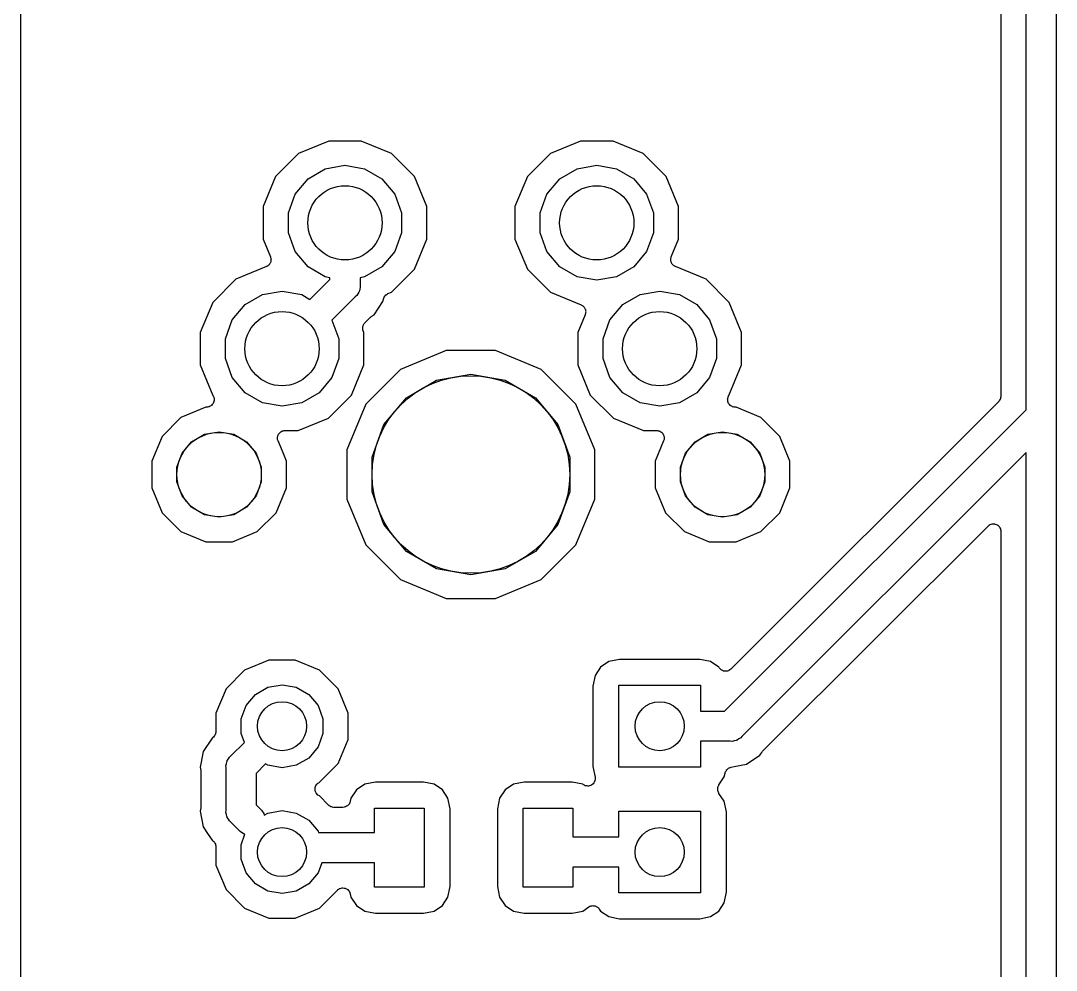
# Model space of a CAD drawing. Extents: x 24 to 196, y -189 to -31.
# Drawn here: x 63.31 to 84.2, y -113.22 to -94.05 of the extents above; entities that cross this region are included whole.
import ezdxf

# ---------------------------------------------------------------- set-up
doc = ezdxf.new("R2010")
doc.units = 0
doc.header["$MEASUREMENT"] = 0
doc.layers.add('BLACK', color=7, linetype='CONTINUOUS')

msp = doc.modelspace()

# ---------------------------------------------------------------- linework, layer by layer
at = {"layer": 'BLACK', "linetype": 'CONTINUOUS'}
for p, q in [((63.3095, -119.277), (63.3095, -35.7874)), ((84.2048, -64.1713), (84.2048, -120.669)), ((83.5952, -101.904), (83.5952, -83.7164)), ((83.0872, -85.3107), (83.0872, -101.631)), ((69.5241, -96.4819), (68.9173, -96.7332)), ((70.1809, -96.4819), (69.5241, -96.4819)), ((70.7878, -96.7332), (70.1809, -96.4819)), ((74.6041, -96.4819), (73.9973, -96.7332)), ((75.2609, -96.4819), (74.6041, -96.4819)), ((75.8678, -96.7332), (75.2609, -96.4819)), ((68.9173, -96.7332), (68.4529, -97.1977)), ((71.2522, -97.1977), (70.7878, -96.7332)), ((73.9973, -96.7332), (73.5329, -97.1977)), ((76.3322, -97.1977), (75.8678, -96.7332)), ((69.1065, -97.2438), (69.4556, -97.0423)), ((69.4556, -97.0423), (69.8525, -96.9723)), ((69.8525, -96.9723), (70.2495, -97.0423)), ((70.2495, -97.0423), (70.5986, -97.2438)), ((74.1865, -97.2438), (74.5356, -97.0423)), ((74.5356, -97.0423), (74.9325, -96.9723)), ((74.9325, -96.9723), (75.3295, -97.0423)), ((75.3295, -97.0423), (75.6786, -97.2438)), ((68.4529, -97.1977), (68.2015, -97.8045)), ((68.8474, -97.5526), (69.1065, -97.2438)), ((70.5986, -97.2438), (70.8577, -97.5526)), ((71.5035, -97.8045), (71.2522, -97.1977)), ((73.5329, -97.1977), (73.2815, -97.8045)), ((73.9274, -97.5526), (74.1865, -97.2438)), ((75.6786, -97.2438), (75.9377, -97.5526)), ((76.5835, -97.8045), (76.3322, -97.1977)), ((68.7095, -97.9314), (68.8474, -97.5526)), ((70.8577, -97.5526), (70.9955, -97.9314)), ((73.7895, -97.9314), (73.9274, -97.5526)), ((75.9377, -97.5526), (76.0755, -97.9314)), ((68.2015, -97.8045), (68.2015, -98.4613)), ((68.7095, -98.3344), (68.7095, -97.9314)), ((70.9955, -97.9314), (70.9955, -98.3344)), ((71.5035, -98.4613), (71.5035, -97.8045)), ((73.2815, -97.8045), (73.2815, -98.4613)), ((73.7895, -98.3344), (73.7895, -97.9314)), ((76.0755, -97.9314), (76.0755, -98.3344)), ((76.5835, -98.4613), (76.5835, -97.8045)), ((68.8474, -98.7132), (68.7095, -98.3344)), ((70.9955, -98.3344), (70.8577, -98.7132)), ((73.9274, -98.7132), (73.7895, -98.3344)), ((76.0755, -98.3344), (75.9377, -98.7132)), ((68.2015, -98.4613), (68.3491, -98.8176)), ((71.2522, -99.0681), (71.5035, -98.4613)), ((73.2815, -98.4613), (73.5329, -99.0681)), ((76.436, -98.8176), (76.5835, -98.4613)), ((68.3491, -98.8176), (68.352, -98.8306)), ((68.352, -98.8306), (68.3571, -98.8429)), ((69.1065, -99.022), (68.8474, -98.7132)), ((70.8577, -98.7132), (70.5986, -99.022)), ((74.1865, -99.022), (73.9274, -98.7132)), ((75.9377, -98.7132), (75.6786, -99.022)), ((76.428, -98.8429), (76.4331, -98.8306)), ((76.4331, -98.8306), (76.436, -98.8176)), ((68.2666, -99.0167), (67.6473, -99.2732)), ((68.2779, -99.0096), (68.2666, -99.0167)), ((68.2902, -99.0045), (68.2779, -99.0096)), ((68.3, -98.9954), (68.2902, -99.0045)), ((68.3113, -98.9883), (68.3, -98.9954)), ((68.3194, -98.9777), (68.3113, -98.9883)), ((68.3292, -98.9687), (68.3194, -98.9777)), ((68.3354, -98.9569), (68.3292, -98.9687)), ((68.3435, -98.9463), (68.3354, -98.9569)), ((68.3475, -98.9336), (68.3435, -98.9463)), ((68.3537, -98.9217), (68.3475, -98.9336)), ((68.3554, -98.9085), (68.3537, -98.9217)), ((68.3594, -98.8958), (68.3554, -98.9085)), ((68.3571, -98.8429), (68.3577, -98.8563)), ((68.3577, -98.8563), (68.3606, -98.8693)), ((68.3606, -98.8693), (68.3588, -98.8825)), ((68.3588, -98.8825), (68.3594, -98.8958)), ((69.4556, -99.2235), (69.1065, -99.022)), ((70.5986, -99.022), (70.2495, -99.2235)), ((74.5356, -99.2235), (74.1865, -99.022)), ((75.6786, -99.022), (75.3295, -99.2235)), ((76.4245, -98.8693), (76.4274, -98.8563)), ((76.4262, -98.8825), (76.4245, -98.8693)), ((76.4257, -98.8958), (76.4262, -98.8825)), ((76.4297, -98.9085), (76.4257, -98.8958)), ((76.4274, -98.8563), (76.428, -98.8429)), ((76.4314, -98.9217), (76.4297, -98.9085)), ((76.4376, -98.9336), (76.4314, -98.9217)), ((76.4416, -98.9463), (76.4376, -98.9336)), ((76.4497, -98.9569), (76.4416, -98.9463)), ((76.4559, -98.9687), (76.4497, -98.9569)), ((76.4657, -98.9777), (76.4559, -98.9687)), ((76.4738, -98.9883), (76.4657, -98.9777)), ((76.485, -98.9954), (76.4738, -98.9883)), ((76.4949, -99.0045), (76.485, -98.9954)), ((76.5072, -99.0096), (76.4949, -99.0045)), ((76.5184, -99.0167), (76.5072, -99.0096)), ((77.1378, -99.2732), (76.5184, -99.0167)), ((69.5477, -99.2398), (69.4556, -99.2235)), ((69.5477, -99.2766), (69.5477, -99.2398)), ((70.2495, -99.2235), (70.1573, -99.2398)), ((70.1573, -99.2398), (70.1573, -99.3896)), ((70.7878, -99.5326), (71.2522, -99.0681)), ((73.5329, -99.0681), (73.9973, -99.5326)), ((74.9325, -99.2935), (74.5356, -99.2235)), ((75.3295, -99.2235), (74.9325, -99.2935)), ((67.6473, -99.2732), (67.1829, -99.7377)), ((69.146, -99.6784), (69.5477, -99.2766)), ((70.1609, -99.4299), (70.1504, -99.4689)), ((70.1573, -99.3896), (70.1609, -99.4299)), ((77.6022, -99.7377), (77.1378, -99.2732)), ((67.8365, -99.7838), (68.1856, -99.5823)), ((68.1856, -99.5823), (68.5825, -99.5123)), ((68.5825, -99.5123), (68.9795, -99.5823)), ((68.9795, -99.5823), (69.146, -99.6784)), ((70.0587, -99.6278), (69.5893, -100.097)), ((70.0896, -99.6018), (70.0587, -99.6278)), ((70.1098, -99.5668), (70.0896, -99.6018)), ((70.133, -99.5337), (70.1098, -99.5668)), ((70.1366, -99.5205), (70.133, -99.5337)), ((70.1434, -99.5088), (70.1366, -99.5205)), ((70.1504, -99.4689), (70.1434, -99.5088)), ((70.6277, -99.6722), (70.6355, -99.6521)), ((70.6355, -99.6521), (70.642, -99.6315)), ((70.642, -99.6315), (70.6451, -99.6275)), ((70.6451, -99.6275), (70.6469, -99.6228)), ((70.6469, -99.6228), (70.6611, -99.6066)), ((70.6611, -99.6066), (70.6742, -99.5895)), ((70.6742, -99.5895), (70.6785, -99.5868)), ((70.6785, -99.5868), (70.6818, -99.583)), ((70.6818, -99.583), (70.7007, -99.5727)), ((70.7007, -99.5727), (70.7189, -99.5611)), ((70.7189, -99.5611), (70.7878, -99.5326)), ((73.9973, -99.5326), (74.6166, -99.7891)), ((75.4565, -99.7838), (75.8056, -99.5823)), ((75.8056, -99.5823), (76.2025, -99.5123)), ((76.2025, -99.5123), (76.5995, -99.5823)), ((76.5995, -99.5823), (76.9486, -99.7838)), ((67.1829, -99.7377), (66.9315, -100.344)), ((67.5774, -100.093), (67.8365, -99.7838)), ((70.4385, -99.9889), (70.6182, -99.72)), ((70.6182, -99.72), (70.6277, -99.6722)), ((74.6166, -99.7891), (74.6279, -99.7962)), ((74.6279, -99.7962), (74.6402, -99.8013)), ((74.6402, -99.8013), (74.65, -99.8104)), ((74.65, -99.8104), (74.6613, -99.8175)), ((74.6613, -99.8175), (74.6694, -99.8281)), ((74.6694, -99.8281), (74.6792, -99.8371)), ((74.6792, -99.8371), (74.6854, -99.8489)), ((74.6854, -99.8489), (74.6935, -99.8595)), ((74.6935, -99.8595), (74.6975, -99.8722)), ((74.6975, -99.8722), (74.7037, -99.8841)), ((75.1974, -100.093), (75.4565, -99.7838)), ((76.9486, -99.7838), (77.2077, -100.093)), ((77.8535, -100.344), (77.6022, -99.7377)), ((70.2548, -100.15), (70.3601, -100.045)), ((70.3601, -100.045), (70.3723, -100.036)), ((70.3723, -100.036), (70.3832, -100.026)), ((70.3832, -100.026), (70.4385, -99.9889)), ((74.6991, -99.9882), (74.5515, -100.344)), ((74.702, -99.9752), (74.6991, -99.9882)), ((74.7071, -99.9629), (74.702, -99.9752)), ((74.7037, -99.8841), (74.7054, -99.8973)), ((74.7054, -99.8973), (74.7094, -99.91)), ((74.7077, -99.9495), (74.7071, -99.9629)), ((74.7106, -99.9365), (74.7077, -99.9495)), ((74.7094, -99.91), (74.7088, -99.9233)), ((74.7088, -99.9233), (74.7106, -99.9365)), ((67.4395, -100.471), (67.5774, -100.093)), ((69.5893, -100.097), (69.7255, -100.471)), ((70.2103, -100.264), (70.2117, -100.255)), ((70.2139, -100.281), (70.2103, -100.264)), ((70.2108, -100.245), (70.2151, -100.228)), ((70.2117, -100.255), (70.2108, -100.245)), ((70.2154, -100.297), (70.2139, -100.281)), ((70.2151, -100.228), (70.2173, -100.212)), ((70.2196, -100.306), (70.2154, -100.297)), ((70.2173, -100.212), (70.2219, -100.203)), ((70.2219, -100.203), (70.2245, -100.193)), ((70.2245, -100.193), (70.234, -100.18)), ((70.234, -100.18), (70.2417, -100.165)), ((70.2417, -100.165), (70.2491, -100.158)), ((70.2491, -100.158), (70.2548, -100.15)), ((75.0595, -100.471), (75.1974, -100.093)), ((77.2077, -100.093), (77.3455, -100.471)), ((66.9315, -100.344), (66.9315, -101.001)), ((67.4395, -100.874), (67.4395, -100.471)), ((69.7255, -100.471), (69.7255, -100.874)), ((70.2218, -100.316), (70.2196, -100.306)), ((70.2335, -100.344), (70.2218, -100.316)), ((70.2335, -101.001), (70.2335, -100.344)), ((74.5515, -100.344), (74.5515, -101.001)), ((75.0595, -100.874), (75.0595, -100.471)), ((77.3455, -100.471), (77.3455, -100.874)), ((77.8535, -101.001), (77.8535, -100.344)), ((71.8949, -100.711), (70.9753, -101.092)), ((72.8902, -100.711), (71.8949, -100.711)), ((73.8098, -101.092), (72.8902, -100.711)), ((67.5774, -101.253), (67.4395, -100.874)), ((69.7255, -100.874), (69.5877, -101.253)), ((75.1974, -101.253), (75.0595, -100.874)), ((77.3455, -100.874), (77.2077, -101.253)), ((66.9315, -101.001), (67.1873, -101.619)), ((69.9822, -101.608), (70.2335, -101.001)), ((70.9753, -101.092), (70.2715, -101.796)), ((74.5135, -101.796), (73.8098, -101.092)), ((74.5515, -101.001), (74.8029, -101.608)), ((77.5977, -101.619), (77.8535, -101.001)), ((67.8365, -101.562), (67.5774, -101.253)), ((69.5877, -101.253), (69.3286, -101.562)), ((71.0911, -101.662), (71.7001, -101.31)), ((71.7001, -101.31), (72.3925, -101.188)), ((72.3925, -101.188), (73.085, -101.31)), ((73.085, -101.31), (73.694, -101.662)), ((75.4565, -101.562), (75.1974, -101.253)), ((77.2077, -101.253), (76.9486, -101.562)), ((67.1873, -101.619), (67.1928, -101.625)), ((67.1928, -101.625), (67.1951, -101.632)), ((67.1996, -101.759), (67.1928, -101.778)), ((67.1951, -101.632), (67.199, -101.637)), ((67.199, -101.637), (67.2041, -101.656)), ((67.2081, -101.741), (67.1996, -101.759)), ((67.2041, -101.656), (67.2109, -101.675)), ((67.2086, -101.734), (67.2081, -101.741)), ((67.2109, -101.728), (67.2086, -101.734)), ((67.2109, -101.675), (67.2109, -101.682)), ((67.2109, -101.682), (67.2127, -101.688)), ((67.2127, -101.688), (67.2109, -101.708)), ((67.2109, -101.708), (67.2109, -101.728)), ((68.1856, -101.764), (67.8365, -101.562)), ((69.3286, -101.562), (68.9795, -101.764)), ((69.5178, -102.073), (69.9822, -101.608)), ((70.6391, -102.201), (71.0911, -101.662)), ((73.694, -101.662), (74.1459, -102.201)), ((74.8029, -101.608), (75.2673, -102.073)), ((75.8056, -101.764), (75.4565, -101.562)), ((76.9486, -101.562), (76.5995, -101.764)), ((77.5724, -101.688), (77.5741, -101.682)), ((77.5741, -101.708), (77.5724, -101.688)), ((77.5741, -101.675), (77.581, -101.656)), ((77.5741, -101.682), (77.5741, -101.675)), ((77.5741, -101.728), (77.5741, -101.708)), ((77.5764, -101.734), (77.5741, -101.728)), ((77.577, -101.741), (77.5764, -101.734)), ((77.5854, -101.759), (77.577, -101.741)), ((77.581, -101.656), (77.5861, -101.637)), ((77.5923, -101.778), (77.5854, -101.759)), ((77.5861, -101.637), (77.59, -101.632)), ((77.59, -101.632), (77.5923, -101.625)), ((77.5923, -101.625), (77.5977, -101.619)), ((83.0426, -101.739), (77.64, -107.141)), ((83.0464, -101.733), (83.0426, -101.739)), ((83.0515, -101.729), (83.0464, -101.733)), ((83.0615, -101.711), (83.0515, -101.729)), ((83.0729, -101.695), (83.0615, -101.711)), ((83.0747, -101.689), (83.0729, -101.695)), ((83.078, -101.683), (83.0747, -101.689)), ((83.0815, -101.663), (83.078, -101.683)), ((83.0866, -101.644), (83.0815, -101.663)), ((83.0872, -101.631), (83.086, -101.637)), ((83.086, -101.637), (83.0866, -101.644)), ((67.0422, -101.854), (66.5428, -102.061)), ((67.0608, -101.854), (67.0422, -101.854)), ((67.0805, -101.851), (67.0608, -101.854)), ((67.1003, -101.849), (67.0805, -101.851)), ((67.1064, -101.846), (67.1003, -101.849)), ((67.113, -101.845), (67.1064, -101.846)), ((67.1302, -101.835), (67.113, -101.845)), ((67.1483, -101.826), (67.1302, -101.835)), ((67.153, -101.822), (67.1483, -101.826)), ((67.1588, -101.818), (67.153, -101.822)), ((67.1716, -101.803), (67.1588, -101.818)), ((67.1857, -101.789), (67.1716, -101.803)), ((67.1885, -101.783), (67.1857, -101.789)), ((67.1928, -101.778), (67.1885, -101.783)), ((68.5825, -101.834), (68.1856, -101.764)), ((68.9795, -101.764), (68.5825, -101.834)), ((70.2715, -101.796), (69.8906, -102.715)), ((74.8944, -102.715), (74.5135, -101.796)), ((76.2025, -101.834), (75.8056, -101.764)), ((76.5995, -101.764), (76.2025, -101.834)), ((77.5114, -107.988), (83.5952, -101.904)), ((77.5966, -101.783), (77.5923, -101.778)), ((77.5994, -101.789), (77.5966, -101.783)), ((77.6135, -101.803), (77.5994, -101.789)), ((77.6263, -101.818), (77.6135, -101.803)), ((77.6321, -101.822), (77.6263, -101.818)), ((77.6368, -101.826), (77.6321, -101.822)), ((77.6549, -101.835), (77.6368, -101.826)), ((77.6721, -101.845), (77.6549, -101.835)), ((77.6787, -101.846), (77.6721, -101.845)), ((77.6848, -101.849), (77.6787, -101.846)), ((77.7046, -101.851), (77.6848, -101.849)), ((77.7242, -101.854), (77.7046, -101.851)), ((77.7428, -101.854), (77.7242, -101.854)), ((78.2423, -102.061), (77.7428, -101.854)), ((66.5428, -102.061), (66.1605, -102.443)), ((68.9109, -102.324), (69.5178, -102.073)), ((75.2673, -102.073), (75.8741, -102.324)), ((78.6246, -102.443), (78.2423, -102.061)), ((67.017, -102.401), (67.3125, -102.349)), ((67.3125, -102.349), (67.6081, -102.401)), ((68.5177, -102.392), (68.5223, -102.384)), ((68.5223, -102.384), (68.5346, -102.372)), ((68.5346, -102.372), (68.5453, -102.36)), ((68.5453, -102.36), (68.554, -102.355)), ((68.554, -102.355), (68.5614, -102.348)), ((68.5614, -102.348), (68.5767, -102.341)), ((68.5767, -102.341), (68.5911, -102.333)), ((68.5911, -102.333), (68.601, -102.331)), ((68.601, -102.331), (68.6103, -102.328)), ((68.6103, -102.328), (68.6269, -102.327)), ((68.6269, -102.327), (68.6432, -102.324)), ((68.6432, -102.324), (68.9109, -102.324)), ((70.3986, -102.861), (70.6391, -102.201)), ((74.1459, -102.201), (74.3864, -102.861)), ((75.8741, -102.324), (76.1418, -102.324)), ((76.1418, -102.324), (76.1582, -102.327)), ((76.1582, -102.327), (76.1748, -102.328)), ((76.1748, -102.328), (76.1841, -102.331)), ((76.1841, -102.331), (76.194, -102.333)), ((76.194, -102.333), (76.2084, -102.341)), ((76.2084, -102.341), (76.2237, -102.348)), ((76.2237, -102.348), (76.2311, -102.355)), ((76.2311, -102.355), (76.2398, -102.36)), ((76.2398, -102.36), (76.2505, -102.372)), ((76.2505, -102.372), (76.2627, -102.384)), ((76.2627, -102.384), (76.2674, -102.392)), ((77.177, -102.401), (77.4725, -102.349)), ((77.4725, -102.349), (77.7681, -102.401)), ((66.1605, -102.443), (65.9536, -102.943)), ((66.5643, -102.781), (66.7572, -102.551)), ((66.7572, -102.551), (67.017, -102.401)), ((67.6081, -102.401), (67.8679, -102.551)), ((67.8679, -102.551), (68.0608, -102.781)), ((68.491, -102.483), (68.4932, -102.466)), ((68.4932, -102.493), (68.491, -102.483)), ((68.4932, -102.45), (68.4966, -102.44)), ((68.4932, -102.466), (68.4932, -102.45)), ((68.4932, -102.503), (68.4932, -102.493)), ((68.4989, -102.518), (68.4932, -102.503)), ((68.4966, -102.44), (68.4979, -102.43)), ((68.4979, -102.43), (68.5056, -102.416)), ((68.5024, -102.535), (68.4989, -102.518)), ((68.5889, -102.743), (68.5024, -102.535)), ((68.5056, -102.416), (68.5113, -102.4)), ((68.5113, -102.4), (68.5177, -102.392)), ((76.2826, -102.535), (76.1136, -102.943)), ((76.2674, -102.392), (76.2738, -102.4)), ((76.2738, -102.4), (76.2795, -102.416)), ((76.2795, -102.416), (76.2872, -102.43)), ((76.2862, -102.518), (76.2826, -102.535)), ((76.2919, -102.503), (76.2862, -102.518)), ((76.2872, -102.43), (76.2885, -102.44)), ((76.2885, -102.44), (76.2919, -102.45)), ((76.2919, -102.45), (76.2919, -102.466)), ((76.2919, -102.466), (76.2941, -102.483)), ((76.2941, -102.483), (76.2919, -102.493)), ((76.2919, -102.493), (76.2919, -102.503)), ((76.7243, -102.781), (76.9172, -102.551)), ((76.9172, -102.551), (77.177, -102.401)), ((77.7681, -102.401), (78.0279, -102.551)), ((78.0279, -102.551), (78.2208, -102.781)), ((78.8314, -102.943), (78.6246, -102.443)), ((66.4616, -103.063), (66.5643, -102.781)), ((68.0608, -102.781), (68.1634, -103.063)), ((68.6714, -102.943), (68.5889, -102.743)), ((69.8906, -102.715), (69.8906, -103.711)), ((74.8944, -103.711), (74.8944, -102.715)), ((76.6216, -103.063), (76.7243, -102.781)), ((83.5952, -102.766), (77.8626, -108.499)), ((78.2208, -102.781), (78.3234, -103.063)), ((83.5952, -120.556), (83.5952, -102.766)), ((65.9536, -102.943), (65.9536, -103.483)), ((68.6714, -103.483), (68.6714, -102.943)), ((70.3986, -103.564), (70.3986, -102.861)), ((74.3864, -102.861), (74.3864, -103.564)), ((76.1136, -102.943), (76.1136, -103.483)), ((78.8314, -103.483), (78.8314, -102.943)), ((66.4616, -103.363), (66.4616, -103.063)), ((68.1634, -103.063), (68.1634, -103.363)), ((76.6216, -103.363), (76.6216, -103.063)), ((78.3234, -103.063), (78.3234, -103.363)), ((66.5643, -103.645), (66.4616, -103.363)), ((68.1634, -103.363), (68.0608, -103.645)), ((76.7243, -103.645), (76.6216, -103.363)), ((78.3234, -103.363), (78.2208, -103.645)), ((65.9536, -103.483), (66.1605, -103.983)), ((68.4646, -103.983), (68.6714, -103.483)), ((70.6391, -104.225), (70.3986, -103.564)), ((74.3864, -103.564), (74.1459, -104.225)), ((76.1136, -103.483), (76.3205, -103.983)), ((78.6246, -103.983), (78.8314, -103.483)), ((66.7572, -103.875), (66.5643, -103.645)), ((68.0608, -103.645), (67.8679, -103.875)), ((69.8906, -103.711), (70.2715, -104.63)), ((74.5135, -104.63), (74.8944, -103.711)), ((76.9172, -103.875), (76.7243, -103.645)), ((78.2208, -103.645), (78.0279, -103.875)), ((66.1605, -103.983), (66.5428, -104.365)), ((67.017, -104.025), (66.7572, -103.875)), ((67.3125, -104.077), (67.017, -104.025)), ((67.6081, -104.025), (67.3125, -104.077)), ((67.8679, -103.875), (67.6081, -104.025)), ((68.0823, -104.365), (68.4646, -103.983)), ((76.3205, -103.983), (76.7028, -104.365)), ((77.177, -104.025), (76.9172, -103.875)), ((77.4725, -104.077), (77.177, -104.025)), ((77.7681, -104.025), (77.4725, -104.077)), ((78.0279, -103.875), (77.7681, -104.025)), ((78.2423, -104.365), (78.6246, -103.983)), ((71.0911, -104.764), (70.6391, -104.225)), ((74.1459, -104.225), (73.694, -104.764)), ((78.2796, -108.8), (82.827, -104.253)), ((82.827, -104.253), (82.8433, -104.242)), ((82.8433, -104.242), (82.8586, -104.229)), ((82.8586, -104.229), (82.8649, -104.226)), ((82.8649, -104.226), (82.8704, -104.223)), ((82.8704, -104.223), (82.8896, -104.217)), ((82.8896, -104.217), (82.9083, -104.211)), ((82.9083, -104.211), (82.915, -104.211)), ((82.915, -104.211), (82.9215, -104.209)), ((82.9215, -104.209), (82.9413, -104.211)), ((82.9413, -104.211), (82.9613, -104.211)), ((82.9613, -104.211), (82.9676, -104.213)), ((82.9676, -104.213), (82.9742, -104.214)), ((82.9742, -104.214), (82.9923, -104.222)), ((82.9923, -104.222), (83.011, -104.229)), ((83.011, -104.229), (83.0161, -104.233)), ((83.0161, -104.233), (83.0222, -104.236)), ((83.0222, -104.236), (83.0363, -104.25)), ((83.0363, -104.25), (83.0515, -104.263)), ((83.0515, -104.263), (83.0549, -104.269)), ((66.5428, -104.365), (67.0422, -104.572)), ((67.5828, -104.572), (68.0823, -104.365)), ((76.7028, -104.365), (77.2022, -104.572)), ((77.7428, -104.572), (78.2423, -104.365)), ((83.0549, -104.269), (83.0596, -104.273)), ((83.0596, -104.273), (83.0681, -104.291)), ((83.0681, -104.291), (83.078, -104.309)), ((83.078, -104.309), (83.0792, -104.315)), ((83.0792, -104.315), (83.082, -104.321)), ((83.082, -104.321), (83.0837, -104.341)), ((83.0837, -104.341), (83.0872, -104.361)), ((83.0872, -104.361), (83.0872, -120.282)), ((67.0422, -104.572), (67.5828, -104.572)), ((70.2715, -104.63), (70.9753, -105.334)), ((73.8098, -105.334), (74.5135, -104.63)), ((77.2022, -104.572), (77.7428, -104.572)), ((71.7001, -105.115), (71.0911, -104.764)), ((73.694, -104.764), (73.085, -105.115)), ((72.3925, -105.238), (71.7001, -105.115)), ((73.085, -105.115), (72.3925, -105.238)), ((70.9753, -105.334), (71.8949, -105.715)), ((72.8902, -105.715), (73.8098, -105.334)), ((71.8949, -105.715), (72.8902, -105.715)), ((68.3173, -106.959), (67.8272, -107.162)), ((68.8478, -106.959), (68.3173, -106.959)), ((69.3379, -107.162), (68.8478, -106.959)), ((75.3921, -106.946), (75.1788, -106.989)), ((77.013, -106.946), (75.3921, -106.946)), ((77.2263, -106.989), (77.013, -106.946)), ((67.8272, -107.162), (67.4521, -107.538)), ((69.713, -107.538), (69.3379, -107.162)), ((75.0108, -107.101), (74.8985, -107.269)), ((75.1788, -106.989), (75.0108, -107.101)), ((77.3943, -107.101), (77.2263, -106.989)), ((77.4055, -107.118), (77.3943, -107.101)), ((77.4067, -107.119), (77.4055, -107.118)), ((77.4074, -107.121), (77.4067, -107.119)), ((77.425, -107.138), (77.4074, -107.121)), ((77.4421, -107.156), (77.425, -107.138)), ((77.4436, -107.157), (77.4421, -107.156)), ((77.4448, -107.158), (77.4436, -107.157)), ((77.4673, -107.169), (77.4448, -107.158)), ((77.4896, -107.18), (77.4673, -107.169)), ((77.4913, -107.18), (77.4896, -107.18)), ((77.4928, -107.181), (77.4913, -107.18)), ((77.5175, -107.183), (77.4928, -107.181)), ((77.5422, -107.185), (77.5175, -107.183)), ((77.5438, -107.185), (77.5422, -107.185)), ((77.5455, -107.185), (77.5438, -107.185)), ((77.5695, -107.179), (77.5455, -107.185)), ((77.5936, -107.173), (77.5695, -107.179)), ((77.595, -107.172), (77.5936, -107.173)), ((77.5966, -107.171), (77.595, -107.172)), ((77.6169, -107.157), (77.5966, -107.171)), ((77.6376, -107.143), (77.6169, -107.157)), ((77.6386, -107.142), (77.6376, -107.143)), ((77.64, -107.141), (77.6386, -107.142)), ((74.8985, -107.269), (74.8561, -107.482)), ((67.4521, -107.538), (67.249, -108.028)), ((68.0437, -107.651), (68.2958, -107.505)), ((68.2958, -107.505), (68.5825, -107.455)), ((68.5825, -107.455), (68.8692, -107.505)), ((68.8692, -107.505), (69.1213, -107.651)), ((69.916, -108.028), (69.713, -107.538)), ((74.8561, -107.482), (74.8561, -109.103)), ((75.377, -109.118), (75.377, -107.467)), ((75.377, -107.467), (77.028, -107.467)), ((77.028, -107.467), (77.028, -107.988)), ((67.8566, -107.874), (68.0437, -107.651)), ((69.1213, -107.651), (69.3085, -107.874)), ((67.249, -108.028), (67.249, -108.399)), ((67.757, -108.147), (67.8566, -107.874)), ((69.3085, -107.874), (69.408, -108.147)), ((69.916, -108.558), (69.916, -108.028)), ((77.028, -107.988), (77.5114, -107.988)), ((67.757, -108.438), (67.757, -108.147)), ((69.408, -108.147), (69.408, -108.438)), ((67.2407, -108.446), (67.2398, -108.451)), ((67.243, -108.441), (67.2407, -108.446)), ((67.2453, -108.42), (67.243, -108.441)), ((67.249, -108.399), (67.2453, -108.42)), ((67.8235, -108.621), (67.757, -108.438)), ((69.408, -108.438), (69.3085, -108.712)), ((67.171, -108.532), (66.9914, -108.801)), ((67.1813, -108.526), (67.171, -108.532)), ((67.1969, -108.511), (67.1813, -108.526)), ((67.2134, -108.497), (67.1969, -108.511)), ((67.2159, -108.492), (67.2134, -108.497)), ((67.2195, -108.489), (67.2159, -108.492)), ((67.2291, -108.47), (67.2195, -108.489)), ((67.2398, -108.451), (67.2291, -108.47)), ((67.5509, -108.893), (67.8235, -108.621)), ((69.713, -109.048), (69.916, -108.558)), ((77.6243, -108.598), (77.028, -108.598)), ((77.028, -108.598), (77.028, -109.118)), ((77.6646, -108.601), (77.6243, -108.598)), ((77.7037, -108.591), (77.6646, -108.601)), ((77.7435, -108.584), (77.7037, -108.591)), ((77.7553, -108.577), (77.7435, -108.584)), ((77.7684, -108.573), (77.7553, -108.577)), ((77.8016, -108.55), (77.7684, -108.573)), ((77.8366, -108.53), (77.8016, -108.55)), ((77.8626, -108.499), (77.8366, -108.53)), ((66.9914, -108.801), (66.9413, -109.053)), ((69.3085, -108.712), (69.1213, -108.935)), ((78.2236, -108.879), (78.2606, -108.824)), ((78.2606, -108.824), (78.271, -108.813)), ((78.271, -108.813), (78.2796, -108.8)), ((66.9413, -109.053), (66.9283, -109.118)), ((66.9413, -109.053), (66.9413, -109.053)), ((67.4487, -109.091), (67.4592, -109.052)), ((67.4592, -109.052), (67.4662, -109.013)), ((67.4662, -109.013), (67.473, -109.001)), ((67.473, -109.001), (67.4765, -108.988)), ((67.4765, -108.988), (67.4997, -108.954)), ((67.4997, -108.954), (67.5199, -108.919)), ((67.5199, -108.919), (67.5509, -108.893)), ((68.2515, -109.055), (68.0618, -109.245)), ((68.2958, -109.081), (68.2515, -109.055)), ((69.1213, -108.935), (68.8692, -109.081)), ((69.336, -109.425), (69.713, -109.048)), ((77.703, -109.109), (77.9548, -109.059)), ((77.9548, -109.059), (78.2236, -108.879)), ((66.9283, -109.118), (66.9413, -109.184)), ((66.9413, -109.184), (66.9416, -109.199)), ((66.9416, -109.199), (66.9442, -109.213)), ((66.9442, -109.213), (66.9442, -109.912)), ((67.4522, -109.132), (67.4487, -109.091)), ((67.4522, -109.994), (67.4522, -109.132)), ((68.0618, -109.245), (68.0618, -109.881)), ((68.5825, -109.131), (68.2958, -109.081)), ((68.8692, -109.081), (68.5825, -109.131)), ((74.8561, -109.103), (74.8991, -109.32)), ((77.028, -109.118), (75.377, -109.118)), ((77.5066, -109.317), (77.5217, -109.241)), ((77.5217, -109.241), (77.5253, -109.231)), ((77.5253, -109.231), (77.5268, -109.221)), ((77.5268, -109.221), (77.5348, -109.207)), ((77.5348, -109.207), (77.5409, -109.191)), ((77.5409, -109.191), (77.5475, -109.184)), ((77.5475, -109.184), (77.5523, -109.175)), ((77.5523, -109.175), (77.5648, -109.164)), ((77.5648, -109.164), (77.5758, -109.151)), ((77.5758, -109.151), (77.5846, -109.147)), ((77.5846, -109.147), (77.5921, -109.14)), ((77.5921, -109.14), (77.6076, -109.134)), ((77.6076, -109.134), (77.6222, -109.126)), ((77.6222, -109.126), (77.6321, -109.125)), ((77.6321, -109.125), (77.6414, -109.121)), ((77.6414, -109.121), (77.703, -109.109)), ((77.703, -109.109), (77.703, -109.109)), ((69.2642, -109.493), (69.2682, -109.487)), ((69.2682, -109.487), (69.2708, -109.481)), ((69.2708, -109.481), (69.2843, -109.466)), ((69.2843, -109.466), (69.2964, -109.451)), ((69.2964, -109.451), (69.302, -109.447)), ((69.302, -109.447), (69.3066, -109.442)), ((69.3066, -109.442), (69.3242, -109.433)), ((69.3242, -109.433), (69.336, -109.425)), ((70.2527, -109.465), (70.0847, -109.578)), ((70.466, -109.423), (70.2527, -109.465)), ((71.4359, -109.423), (70.466, -109.423)), ((71.6492, -109.465), (71.4359, -109.423)), ((71.8172, -109.578), (71.6492, -109.465)), ((73.2527, -109.465), (73.0847, -109.578)), ((73.466, -109.423), (73.2527, -109.465)), ((74.4359, -109.423), (73.466, -109.423)), ((74.6492, -109.465), (74.4359, -109.423)), ((74.665, -109.476), (74.6492, -109.465)), ((74.6832, -109.484), (74.665, -109.476)), ((74.7006, -109.494), (74.6832, -109.484)), ((74.8049, -109.491), (74.7853, -109.495)), ((74.8106, -109.488), (74.8049, -109.491)), ((74.817, -109.486), (74.8106, -109.488)), ((74.8331, -109.474), (74.817, -109.486)), ((74.8501, -109.464), (74.8331, -109.474)), ((74.8543, -109.459), (74.8501, -109.464)), ((74.8597, -109.455), (74.8543, -109.459)), ((74.8708, -109.438), (74.8597, -109.455)), ((74.8832, -109.423), (74.8708, -109.438)), ((74.8854, -109.416), (74.8832, -109.423)), ((74.8891, -109.411), (74.8854, -109.416)), ((74.8939, -109.391), (74.8891, -109.411)), ((74.9003, -109.372), (74.8939, -109.391)), ((74.8991, -109.32), (74.8995, -109.339)), ((74.8995, -109.339), (74.9017, -109.359)), ((74.9017, -109.359), (74.9001, -109.366)), ((74.9001, -109.366), (74.9003, -109.372)), ((77.3886, -109.495), (77.3945, -109.487)), ((77.3945, -109.487), (77.3986, -109.478)), ((77.3986, -109.478), (77.5066, -109.317)), ((69.2482, -109.543), (69.2503, -109.537)), ((69.2491, -109.563), (69.2482, -109.543)), ((69.2482, -109.583), (69.2491, -109.563)), ((69.2503, -109.589), (69.2482, -109.583)), ((69.2503, -109.537), (69.2505, -109.53)), ((69.2505, -109.596), (69.2503, -109.589)), ((69.2505, -109.53), (69.2582, -109.512)), ((69.2582, -109.614), (69.2505, -109.596)), ((69.2582, -109.512), (69.2642, -109.493)), ((69.2642, -109.633), (69.2582, -109.614)), ((69.2682, -109.639), (69.2642, -109.633)), ((69.2708, -109.645), (69.2682, -109.639)), ((69.2843, -109.659), (69.2708, -109.645)), ((69.2964, -109.675), (69.2843, -109.659)), ((69.302, -109.679), (69.2964, -109.675)), ((69.3066, -109.684), (69.302, -109.679)), ((69.3242, -109.693), (69.3066, -109.684)), ((69.336, -109.701), (69.3242, -109.693)), ((70.0847, -109.578), (69.9724, -109.746)), ((71.9295, -109.746), (71.8172, -109.578)), ((73.0847, -109.578), (72.9724, -109.746)), ((74.7073, -109.495), (74.7006, -109.494)), ((74.7134, -109.497), (74.7073, -109.495)), ((74.7333, -109.499), (74.7134, -109.497)), ((74.753, -109.502), (74.7333, -109.499)), ((74.7595, -109.5), (74.753, -109.502)), ((74.7662, -109.501), (74.7595, -109.5)), ((74.7853, -109.495), (74.7662, -109.501)), ((77.3738, -109.546), (77.3766, -109.537)), ((77.3749, -109.563), (77.3738, -109.546)), ((77.3738, -109.579), (77.3749, -109.563)), ((77.3766, -109.589), (77.3738, -109.579)), ((77.3766, -109.537), (77.3773, -109.527)), ((77.3773, -109.599), (77.3766, -109.589)), ((77.3773, -109.527), (77.384, -109.511)), ((77.384, -109.614), (77.3773, -109.599)), ((77.384, -109.511), (77.3886, -109.495)), ((77.3886, -109.63), (77.384, -109.614)), ((77.3945, -109.638), (77.3886, -109.63)), ((77.3986, -109.648), (77.3945, -109.638)), ((77.5066, -109.809), (77.3986, -109.648)), ((68.0618, -109.881), (68.1703, -109.99)), ((69.5221, -109.887), (69.336, -109.701)), ((69.5275, -109.89), (69.5221, -109.887)), ((69.5319, -109.896), (69.5275, -109.89)), ((69.5491, -109.906), (69.5319, -109.896)), ((69.5654, -109.917), (69.5491, -109.906)), ((69.9059, -109.898), (69.8841, -109.91)), ((69.907, -109.896), (69.9059, -109.898)), ((69.9084, -109.896), (69.907, -109.896)), ((69.9244, -109.877), (69.9084, -109.896)), ((69.9408, -109.858), (69.9244, -109.877)), ((69.9414, -109.856), (69.9408, -109.858)), ((69.9425, -109.855), (69.9414, -109.856)), ((69.951, -109.832), (69.9425, -109.855)), ((69.96, -109.809), (69.951, -109.832)), ((69.9724, -109.746), (69.96, -109.809)), ((71.9719, -109.959), (71.9295, -109.746)), ((72.9724, -109.746), (72.93, -109.959)), ((77.549, -110.022), (77.5066, -109.809)), ((66.9413, -109.942), (66.9283, -110.007)), ((66.9283, -110.007), (66.9914, -110.325)), ((66.9416, -109.927), (66.9413, -109.942)), ((66.9442, -109.912), (66.9416, -109.927)), ((67.4487, -110.034), (67.4522, -109.994)), ((67.4592, -110.073), (67.4487, -110.034)), ((67.4662, -110.113), (67.4592, -110.073)), ((67.473, -110.125), (67.4662, -110.113)), ((68.1703, -109.99), (68.2165, -110.056)), ((68.2165, -110.056), (68.2247, -110.086)), ((68.2247, -110.086), (68.2958, -110.045)), ((68.2958, -110.045), (68.5825, -109.995)), ((68.5825, -109.995), (68.8692, -110.045)), ((68.8692, -110.045), (69.1213, -110.191)), ((69.5719, -109.919), (69.5654, -109.917)), ((69.5777, -109.922), (69.5719, -109.919)), ((69.5973, -109.925), (69.5777, -109.922)), ((69.6165, -109.931), (69.5973, -109.925)), ((69.6232, -109.93), (69.6165, -109.931)), ((69.6298, -109.931), (69.6232, -109.93)), ((69.8105, -109.931), (69.6298, -109.931)), ((69.8349, -109.927), (69.8105, -109.931)), ((69.8595, -109.923), (69.8349, -109.927)), ((69.8609, -109.922), (69.8595, -109.923)), ((69.8626, -109.922), (69.8609, -109.922)), ((69.8841, -109.91), (69.8626, -109.922)), ((70.451, -110.439), (70.451, -109.944)), ((70.451, -109.944), (71.451, -109.944)), ((71.451, -109.944), (71.451, -111.544)), ((71.9719, -111.529), (71.9719, -109.959)), ((72.93, -109.959), (72.93, -111.529)), ((73.451, -111.544), (73.451, -109.944)), ((73.451, -109.944), (74.451, -109.944)), ((74.451, -109.944), (74.451, -110.528)), ((75.377, -110.528), (75.377, -110.007)), ((75.377, -110.007), (77.028, -110.007)), ((77.028, -110.007), (77.028, -111.658)), ((77.549, -111.643), (77.549, -110.022)), ((66.9914, -110.325), (67.0941, -110.478)), ((67.4765, -110.138), (67.473, -110.125)), ((67.4997, -110.171), (67.4765, -110.138)), ((67.5199, -110.206), (67.4997, -110.171)), ((67.5509, -110.232), (67.5199, -110.206)), ((67.7393, -110.421), (67.5509, -110.232)), ((69.1213, -110.191), (69.3085, -110.414)), ((67.0941, -110.478), (67.171, -110.593)), ((67.8052, -110.467), (67.7393, -110.421)), ((67.757, -110.687), (67.8344, -110.475)), ((67.8344, -110.475), (67.8052, -110.467)), ((69.3085, -110.414), (69.3177, -110.439)), ((69.3177, -110.439), (70.451, -110.439)), ((74.451, -110.528), (75.377, -110.528)), ((67.171, -110.593), (67.1813, -110.6)), ((67.1813, -110.6), (67.1969, -110.615)), ((67.1969, -110.615), (67.2134, -110.629)), ((67.2134, -110.629), (67.2159, -110.633)), ((67.2159, -110.633), (67.2195, -110.637)), ((67.2195, -110.637), (67.2291, -110.656)), ((67.2291, -110.656), (67.2398, -110.675)), ((67.2398, -110.675), (67.2407, -110.68)), ((67.2407, -110.68), (67.243, -110.684)), ((67.243, -110.684), (67.2453, -110.706)), ((67.2453, -110.706), (67.249, -110.727)), ((67.249, -110.727), (67.249, -111.098)), ((67.757, -110.978), (67.757, -110.687)), ((67.249, -111.098), (67.4521, -111.588)), ((67.8566, -111.252), (67.757, -110.978)), ((69.3824, -111.049), (69.3085, -111.252)), ((70.451, -111.049), (69.3824, -111.049)), ((70.451, -111.544), (70.451, -111.049)), ((75.377, -111.138), (74.451, -111.138)), ((74.451, -111.138), (74.451, -111.544)), ((75.377, -111.658), (75.377, -111.138)), ((68.0437, -111.475), (67.8566, -111.252)), ((69.3085, -111.252), (69.1213, -111.475)), ((68.2958, -111.621), (68.0437, -111.475)), ((69.1213, -111.475), (68.8692, -111.621)), ((69.7269, -111.583), (69.7432, -111.571)), ((69.7432, -111.571), (69.7497, -111.569)), ((69.7497, -111.569), (69.7555, -111.566)), ((69.7555, -111.566), (69.7751, -111.563)), ((69.7751, -111.563), (69.7943, -111.557)), ((69.7943, -111.557), (69.801, -111.558)), ((69.801, -111.558), (69.8051, -111.557)), ((69.8051, -111.557), (69.8072, -111.557)), ((69.8072, -111.557), (69.8073, -111.557)), ((69.8073, -111.557), (69.8076, -111.557)), ((69.8076, -111.557), (69.8105, -111.557)), ((69.8105, -111.557), (69.8329, -111.561)), ((69.8329, -111.561), (69.8471, -111.562)), ((69.8471, -111.562), (69.8502, -111.563)), ((69.8502, -111.563), (69.8595, -111.565)), ((69.8595, -111.565), (69.8609, -111.566)), ((69.8609, -111.566), (69.8626, -111.566)), ((69.8626, -111.566), (69.8841, -111.578)), ((69.8841, -111.578), (69.8946, -111.584)), ((71.451, -111.544), (70.451, -111.544)), ((71.9295, -111.742), (71.9719, -111.529)), ((72.93, -111.529), (72.9724, -111.742)), ((74.451, -111.544), (73.451, -111.544)), ((67.4521, -111.588), (67.8272, -111.963)), ((68.5825, -111.671), (68.2958, -111.621)), ((68.8692, -111.621), (68.5825, -111.671)), ((69.3379, -111.963), (69.6999, -111.601)), ((69.6999, -111.601), (69.7053, -111.598)), ((69.7053, -111.598), (69.7097, -111.592)), ((69.7097, -111.592), (69.7269, -111.583)), ((69.8946, -111.584), (69.895, -111.584)), ((69.895, -111.584), (69.8951, -111.584)), ((69.8951, -111.584), (69.9059, -111.59)), ((69.9059, -111.59), (69.907, -111.592)), ((69.907, -111.592), (69.9084, -111.592)), ((69.9084, -111.592), (69.9244, -111.611)), ((69.9244, -111.611), (69.9408, -111.63)), ((69.9408, -111.63), (69.9414, -111.632)), ((69.9414, -111.632), (69.9425, -111.633)), ((69.9425, -111.633), (69.951, -111.656)), ((69.951, -111.656), (69.96, -111.679)), ((69.96, -111.679), (69.9724, -111.742)), ((69.9724, -111.742), (70.0847, -111.91)), ((71.8172, -111.91), (71.9295, -111.742)), ((72.9724, -111.742), (73.0847, -111.91)), ((77.028, -111.658), (75.377, -111.658)), ((77.5066, -111.857), (77.549, -111.643)), ((67.8272, -111.963), (68.3173, -112.166)), ((68.8478, -112.166), (69.3379, -111.963)), ((70.0847, -111.91), (70.2527, -112.023)), ((71.6492, -112.023), (71.8172, -111.91)), ((73.0847, -111.91), (73.2527, -112.023)), ((74.6492, -112.023), (74.7715, -111.941)), ((74.7715, -111.941), (74.7837, -111.935)), ((74.7837, -111.935), (74.7948, -111.928)), ((74.7948, -111.928), (74.8077, -111.925)), ((74.8077, -111.925), (74.8199, -111.919)), ((74.8199, -111.919), (74.8332, -111.919)), ((74.8332, -111.919), (74.8462, -111.915)), ((74.8462, -111.915), (74.8594, -111.917)), ((74.8594, -111.917), (74.8727, -111.916)), ((74.8727, -111.916), (74.8855, -111.92)), ((74.8855, -111.92), (74.8988, -111.921)), ((74.8988, -111.921), (74.9108, -111.927)), ((74.9108, -111.927), (74.9236, -111.931)), ((74.9236, -111.931), (74.9343, -111.939)), ((74.9343, -111.939), (74.9463, -111.945)), ((74.9463, -111.945), (74.9555, -111.954)), ((74.9555, -111.954), (74.9662, -111.962)), ((74.9662, -111.962), (74.9736, -111.973)), ((74.9736, -111.973), (74.9829, -111.983)), ((74.9829, -111.983), (75.0108, -112.025)), ((77.3943, -112.025), (77.5066, -111.857)), ((68.3173, -112.166), (68.8478, -112.166)), ((70.2527, -112.023), (70.466, -112.065)), ((70.466, -112.065), (71.4359, -112.065)), ((71.4359, -112.065), (71.6492, -112.023)), ((73.2527, -112.023), (73.466, -112.065)), ((73.466, -112.065), (74.4359, -112.065)), ((74.4359, -112.065), (74.6492, -112.023)), ((75.0108, -112.025), (75.1788, -112.137)), ((75.1788, -112.137), (75.3921, -112.179)), ((75.3921, -112.179), (77.013, -112.179)), ((77.013, -112.179), (77.2263, -112.137)), ((77.2263, -112.137), (77.3943, -112.025))]:
    msp.add_line(p, q, dxfattribs=at)
at = {"layer": 'BLACK'}
for centre, radius in [((69.8525, -98.1329), 0.7493), ((74.9325, -98.1329), 0.7493), ((68.5825, -100.673), 0.7493), ((76.2025, -100.673), 0.7493), ((72.3925, -103.213), 1.9939), ((67.3125, -103.213), 0.8509), ((77.4725, -103.213), 0.8509), ((68.5825, -108.293), 0.4953), ((76.2025, -108.293), 0.4953), ((68.5825, -110.833), 0.4953), ((76.2025, -110.833), 0.4953)]:
    msp.add_circle(centre, radius, dxfattribs=at)

doc.saveas('drawing.dxf')
